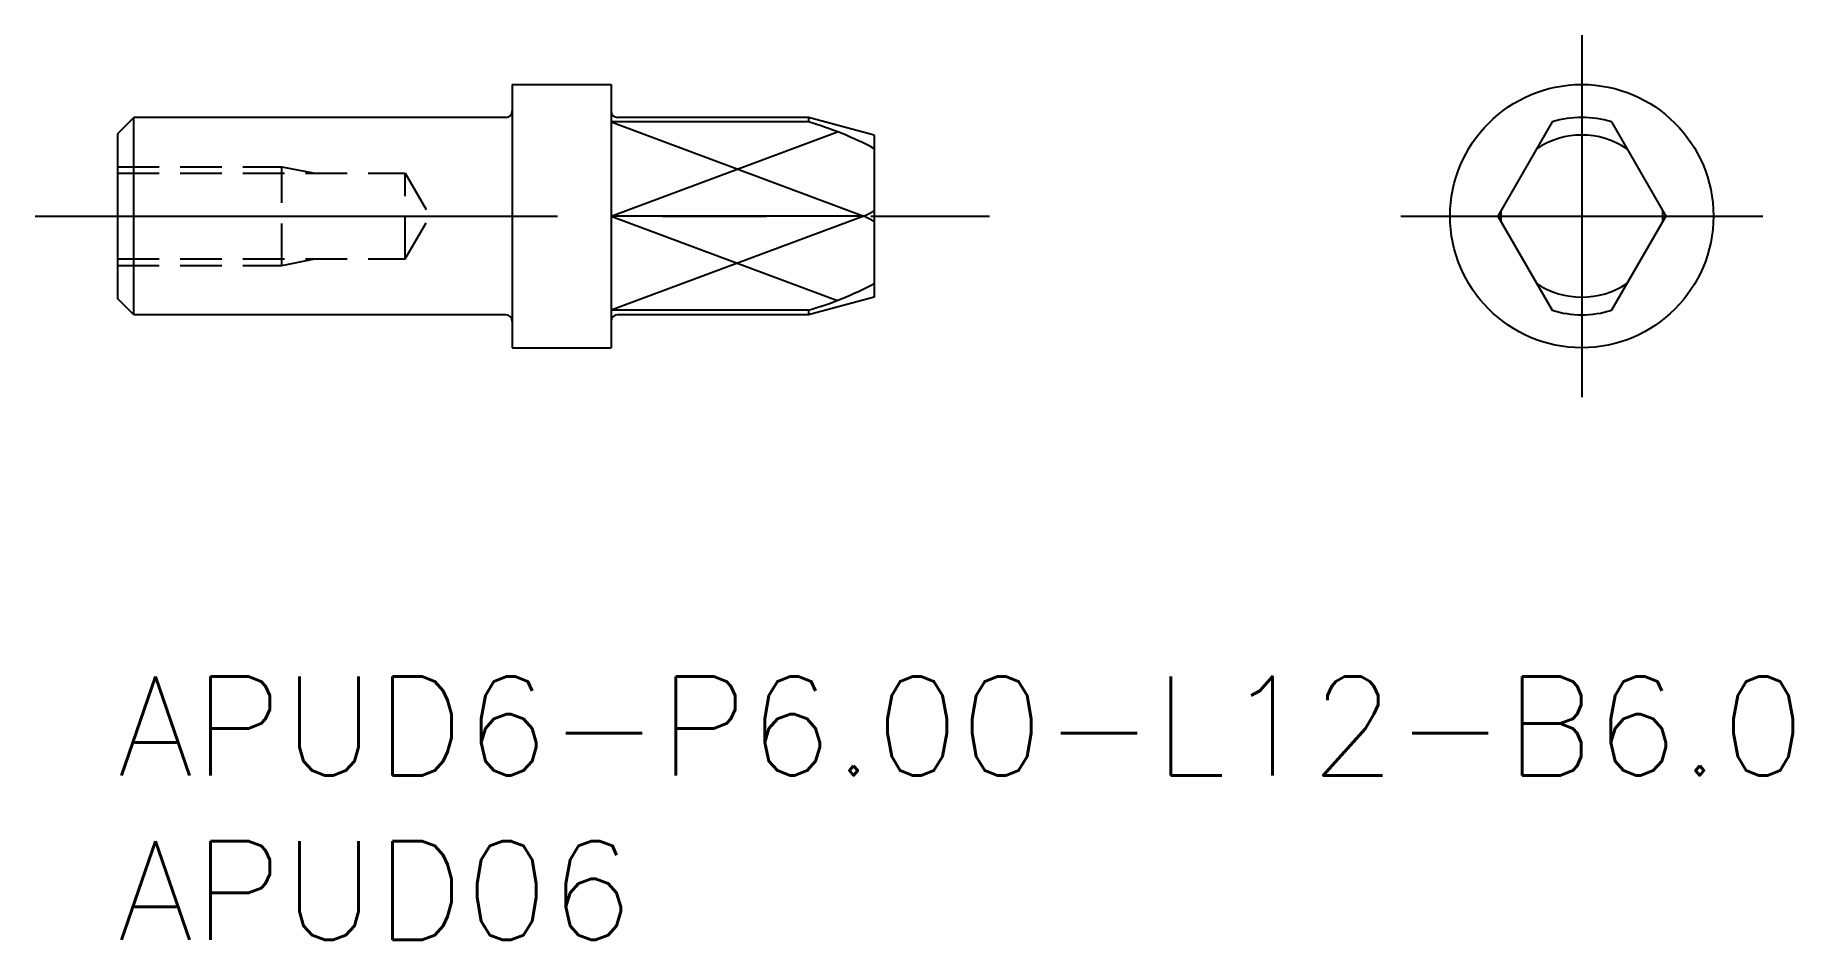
# Model space of a CAD drawing. Extents: x -2.5 to 50.9, y -8 to 19.5.
import ezdxf

# ---------------------------------------------------------------- set-up
doc = ezdxf.new("R2010")
doc.units = 0
doc.header["$LTSCALE"] = 0.5
doc.header["$MEASUREMENT"] = 0
doc.linetypes.add('CENTER', pattern=[50.8, 31.75, -6.35, 6.35, -6.35])
doc.linetypes.add('DASHED', pattern=[19.05, 12.7, -6.35])
for name, color, linetype in [('MSM_CENTER', 1, 'CENTER'), ('MSM_CONTINUOUS', 7, 'CONTINUOUS'), ('MSM_DASHED', 4, 'DASHED'), ('MSM_NARROW', 5, 'CONTINUOUS'), ('MSM_PART_NUMBER', 7, 'CONTINUOUS')]:
    doc.layers.add(name, color=color, linetype=linetype)
doc.styles.get("Standard").update_dxf_attribs({"font": 'txt.shx', "height": 2, "bigfont": 'bigfont.shx'})

# ---------------------------------------------------------------- blocks, each defined once
blk = doc.blocks.new('*U3')
at = {"layer": 'MSM_PART_NUMBER'}
blk.add_text('APUD6-P6.00-L12-B6.0', height=3, dxfattribs=at).set_placement((0, -3))
blk = doc.blocks.new('*U4')
at = {"layer": 'MSM_PART_NUMBER'}
blk.add_text('APUD06', height=3, dxfattribs=at).set_placement((0, -8))

msp = doc.modelspace()

# ---------------------------------------------------------------- linework, layer by layer
at = {"layer": 'MSM_CENTER'}
for p, q in [((44.5, 19.5), (44.5, 8.5)), ((-2.5, 14), (26.5, 14)), ((39, 14), (50, 14))]:
    msp.add_line(p, q, dxfattribs=at)
at = {"layer": 'MSM_CONTINUOUS'}
for p, q in [((12, 18), (15, 18)), ((12, 18), (12, 10)), ((15, 18), (15, 10)), ((0.5, 17), (0, 16.5)), ((11.8, 17), (0.5, 17)), ((0.5, 11), (0.5, 17)), ((21, 16.862), (15, 16.862)), ((21, 17), (15.2, 17)), ((23, 16.464), (21, 17)), ((43.6, 16.862), (41.948, 14)), ((45.4, 16.862), (47.052, 14)), ((0, 16.5), (0, 11.5)), ((23, 16.464), (23, 11.536)), ((22.683, 14), (15, 14)), ((41.948, 14), (43.6, 11.138)), ((47.052, 14), (45.4, 11.138)), ((0.5, 11), (0, 11.5)), ((23, 11.536), (21, 11)), ((11.8, 11), (0.5, 11)), ((21, 11.138), (15, 11.138)), ((21, 11), (15.2, 11)), ((12, 10), (15, 10))]:
    msp.add_line(p, q, dxfattribs=at)
msp.add_circle((44.5, 14), 4, dxfattribs=at)
for centre, radius, start, end in [((11.8, 17.2), 0.2, 270, 0), ((15.2, 17.2), 0.2, 180, 270), ((18.046, 6.733), 10.551, 61.9951, 73.7405), ((44.5, 14), 3, 72.5424, 107.4576), ((44.5, 14), 2.464, 56.2318, 123.7682), ((18.046, 23.477), 10.551, 296.0703, 298.0049), ((18.046, 4.523), 10.551, 61.9951, 63.9297), ((44.5, 14), 2.464, 176.2318, 183.7682), ((44.5, 14), 2.464, 356.2318, 3.7682), ((18.046, 21.267), 10.551, 286.2595, 298.0049), ((44.5, 14), 2.464, 236.2318, 303.7682), ((11.8, 10.8), 0.2, 0, 90), ((15.2, 10.8), 0.2, 90, 180), ((44.5, 14), 3, 252.5424, 287.4576)]:
    msp.add_arc(centre, radius, start, end, dxfattribs=at)
at = {"layer": 'MSM_DASHED', "ltscale": 0.2}
for p, q in [((0, 15.5), (5, 15.5)), ((5, 15.5), (6, 15.3)), ((5, 12.5), (5, 15.5)), ((0, 15.3), (8.749, 15.3)), ((8.749, 12.7), (8.749, 15.3)), ((8.749, 15.3), (9.5, 14)), ((8.749, 12.7), (9.5, 14)), ((0, 12.7), (8.749, 12.7)), ((0, 12.5), (5, 12.5)), ((5, 12.5), (6, 12.7))]:
    msp.add_line(p, q, dxfattribs=at)
at = {"layer": 'MSM_NARROW'}
for p, q in [((15, 16.862), (22.683, 14)), ((15, 14), (21.88, 16.563)), ((21, 16.97), (21, 16.86)), ((22.683, 14), (15, 11.138)), ((15, 14), (21.88, 11.437)), ((21, 11.14), (21, 11.03))]:
    msp.add_line(p, q, dxfattribs=at)

# ---------------------------------------------------------------- block references
at = {"layer": 'MSM_CONTINUOUS'}
for name in ['*U3', '*U4']:
    msp.add_blockref(name, (0, 0), dxfattribs=at)

doc.saveas('drawing.dxf')
